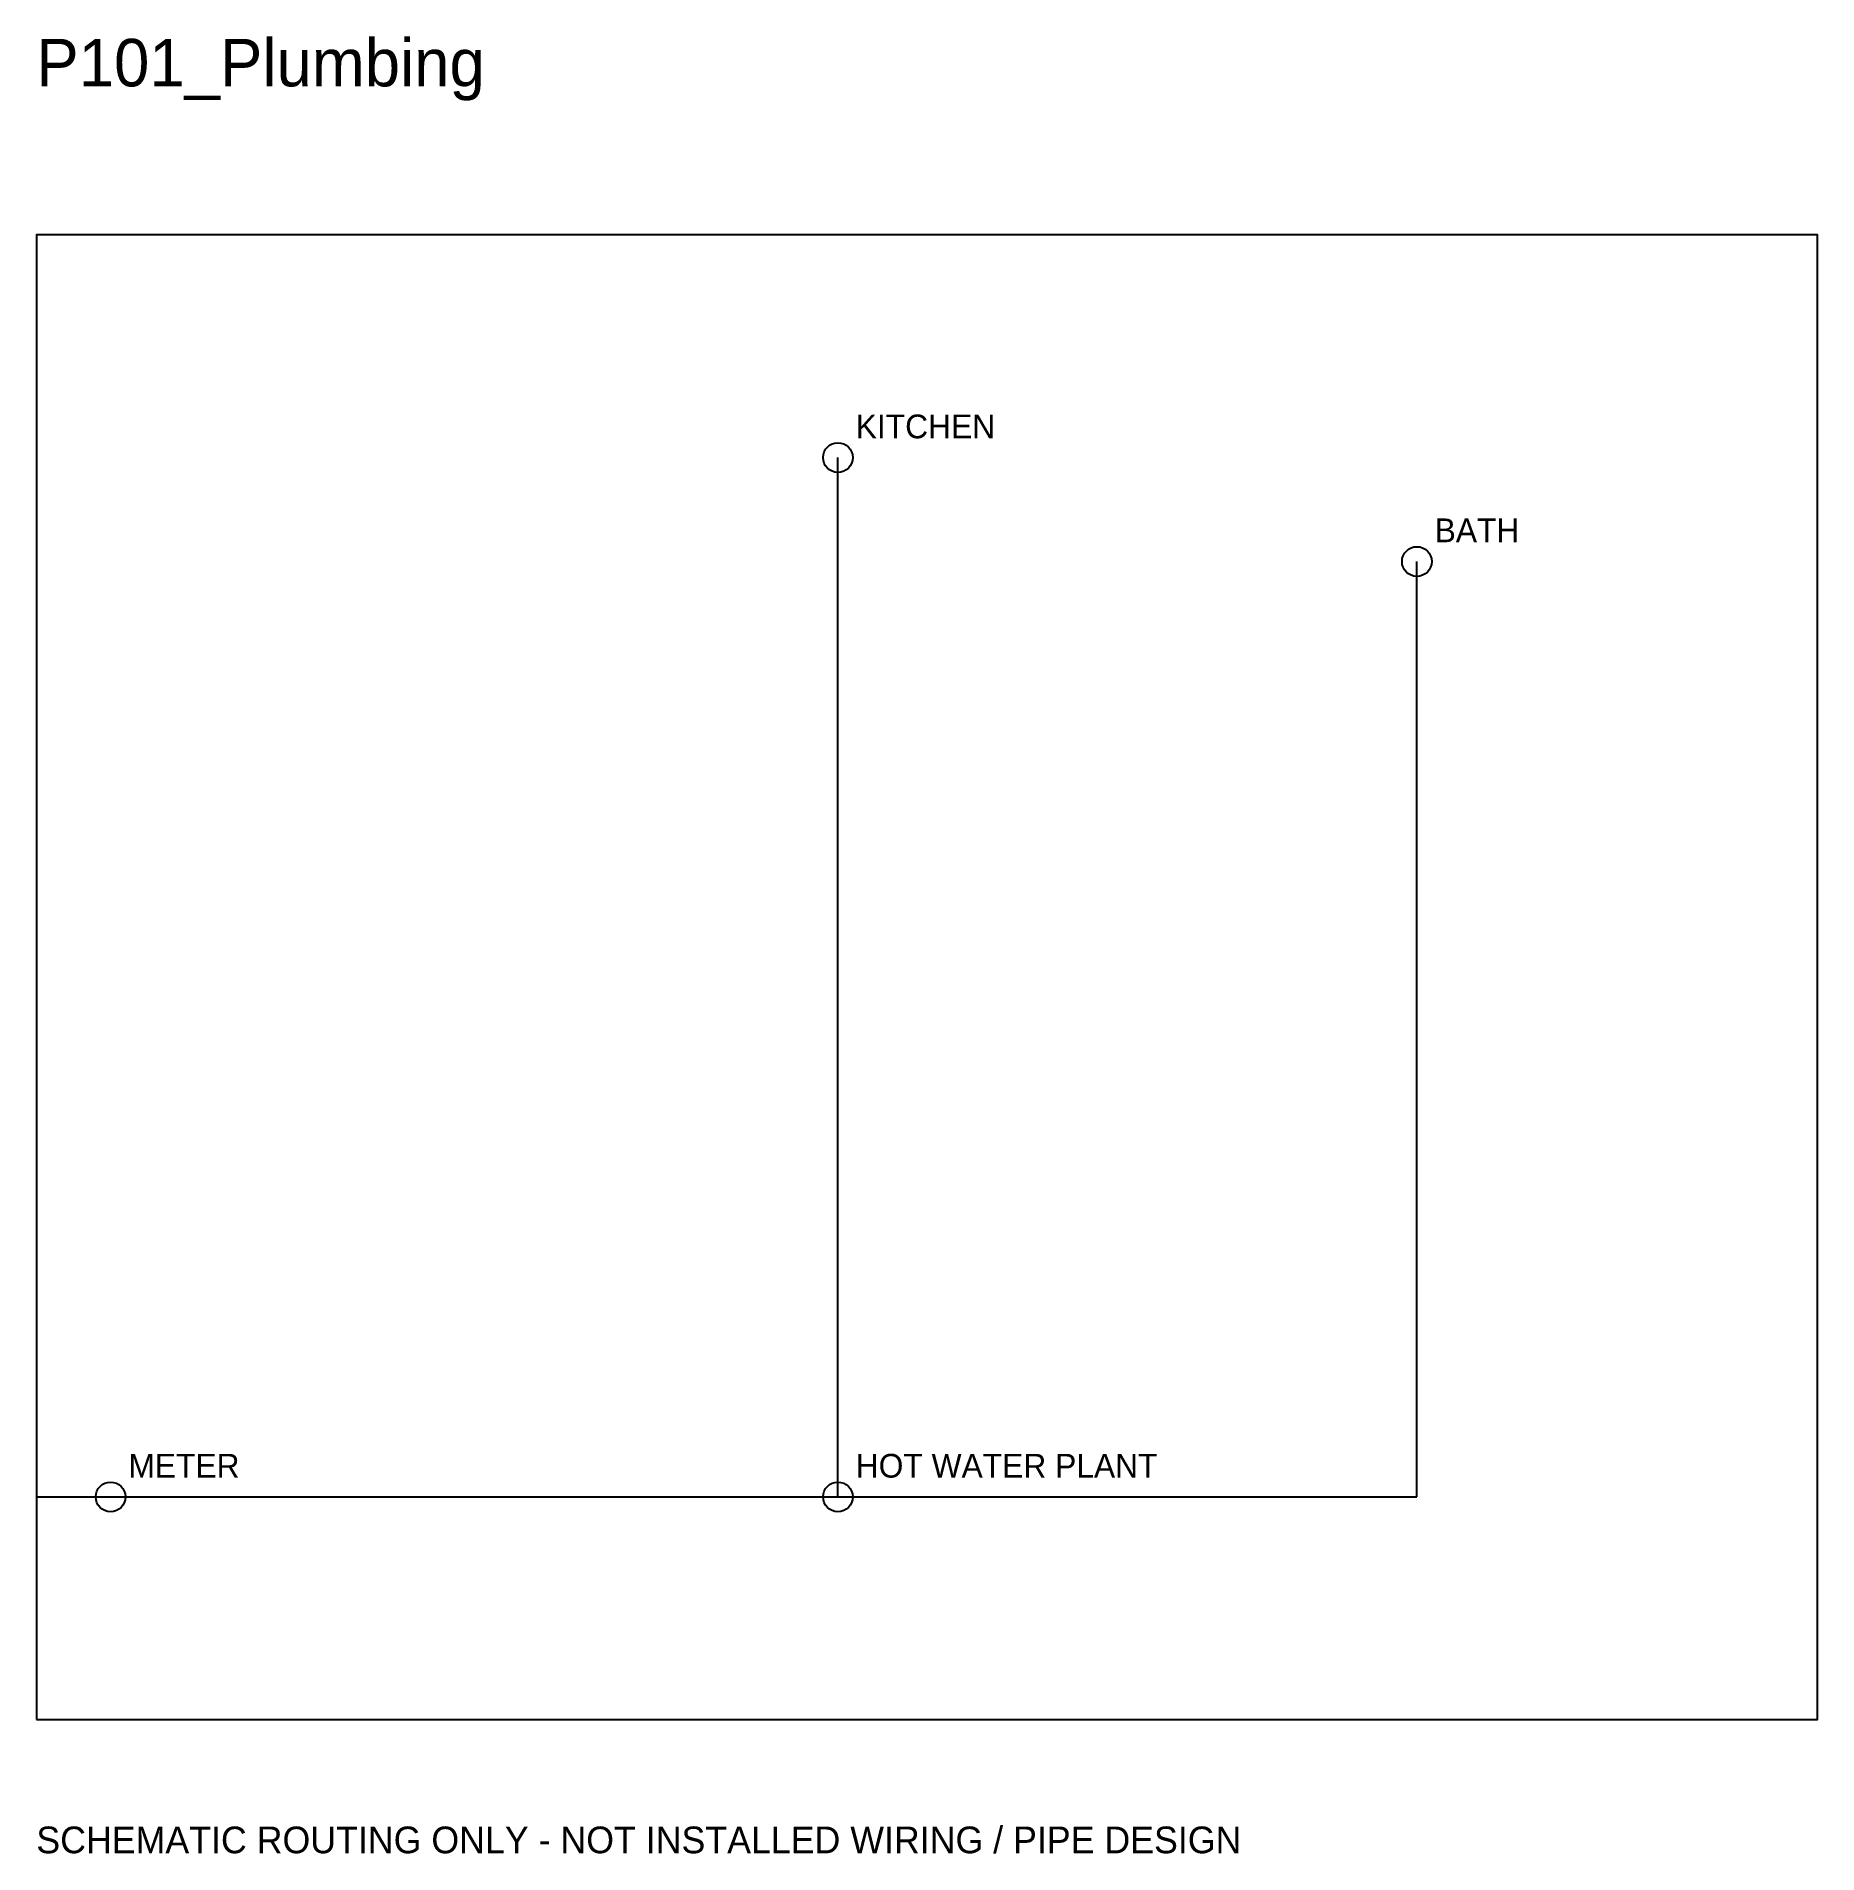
# Model space of a CAD drawing. Header units: millimetres. Extents: x 0 to 12000, y -903 to 11337.
import ezdxf

# ---------------------------------------------------------------- set-up
doc = ezdxf.new("R2010")
doc.units = ezdxf.units.MM
for name, color, linetype in [('A-TEXT', 7, 'Continuous'), ('A-WALL', 7, 'Continuous'), ('P-WATER', 5, 'Continuous')]:
    doc.layers.add(name, color=color, linetype=linetype)

msp = doc.modelspace()

# ---------------------------------------------------------------- linework, layer by layer
at = {"layer": 'A-WALL'}
msp.add_lwpolyline([(0, 0), (12000, 0), (12000, 10000), (0, 10000), (0, 0)], dxfattribs=at)
at = {"layer": 'P-WATER'}
for p, q in [((5400, 1500), (5400, 8500)), ((9300, 1500), (9300, 7800)), ((0, 1500), (5400, 1500)), ((5400, 1500), (9300, 1500))]:
    msp.add_line(p, q, dxfattribs=at)
for centre in [(5400, 8500), (9300, 7800), (500, 1500), (5400, 1500)]:
    msp.add_circle(centre, 100, dxfattribs=at)

# ---------------------------------------------------------------- texts
at = {"layer": 'A-TEXT'}
for s, height, p in [('P101_Plumbing', 320, (0, 11000)), ('SCHEMATIC ROUTING ONLY - NOT INSTALLED WIRING / PIPE DESIGN', 180, (0, -900))]:
    msp.add_text(s, height=height, dxfattribs=at).set_placement(p)
at = {"layer": 'P-WATER'}
for s, p in [('KITCHEN', (5520, 8630)), ('BATH', (9420, 7930)), ('METER', (620, 1630)), ('HOT WATER PLANT', (5520, 1630))]:
    msp.add_text(s, height=160, dxfattribs=at).set_placement(p)

doc.saveas('drawing.dxf')
